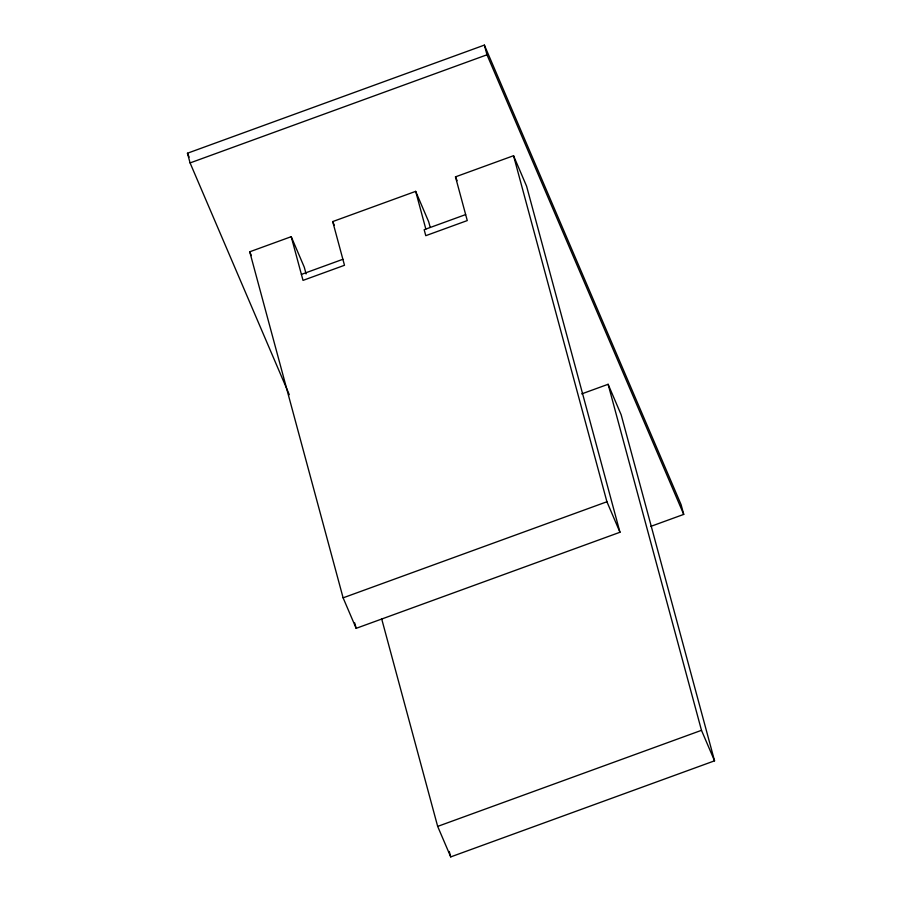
<?xml version="1.0" encoding="UTF-8"?>
<svg xmlns="http://www.w3.org/2000/svg" width="902" height="902" viewBox="0 0 902 902"><rect width="100%" height="100%" fill="white"/><g stroke="black" fill="none" stroke-linecap="round" stroke-linejoin="round"><path stroke-width="1.35" d="M289.283 394.67L190.085 162.924L187.458 153.227L484.374 45.1L681.111 504.692L683.727 514.399L650.737 526.407M190.085 162.924L486.99 54.797L484.374 45.1M465.646 214.586L424.165 229.694L425.778 235.681L467.27 220.573L455.476 176.86L513.542 155.719L526.599 186.218L619.967 532.259L356.155 628.333L343.11 597.834L249.73 251.793L291.222 236.685L304.278 267.184L306.094 273.915M291.222 236.685L303.016 280.387L344.496 265.278L332.703 221.576L415.675 191.359L428.721 221.858L430.175 227.248M301.392 274.4L342.884 259.291M581.711 393.892L608.117 384.286L621.162 414.785L714.542 760.826L450.729 856.9L437.673 826.401L381.647 618.772M343.11 597.834L606.922 501.76L513.542 155.719M437.673 826.401L701.485 730.327L608.117 384.286M486.99 54.797L683.727 514.399M606.922 501.76L619.967 532.259M701.485 730.327L714.542 760.826M455.476 176.86L457.1 180.682M332.703 221.576L334.338 225.387M249.73 251.793L251.365 255.604M187.458 153.227L189.127 157.117M415.675 191.359L425.845 229.074M449.264 851.477L450.729 856.9M354.7 622.899L356.155 628.333"/></g></svg>
